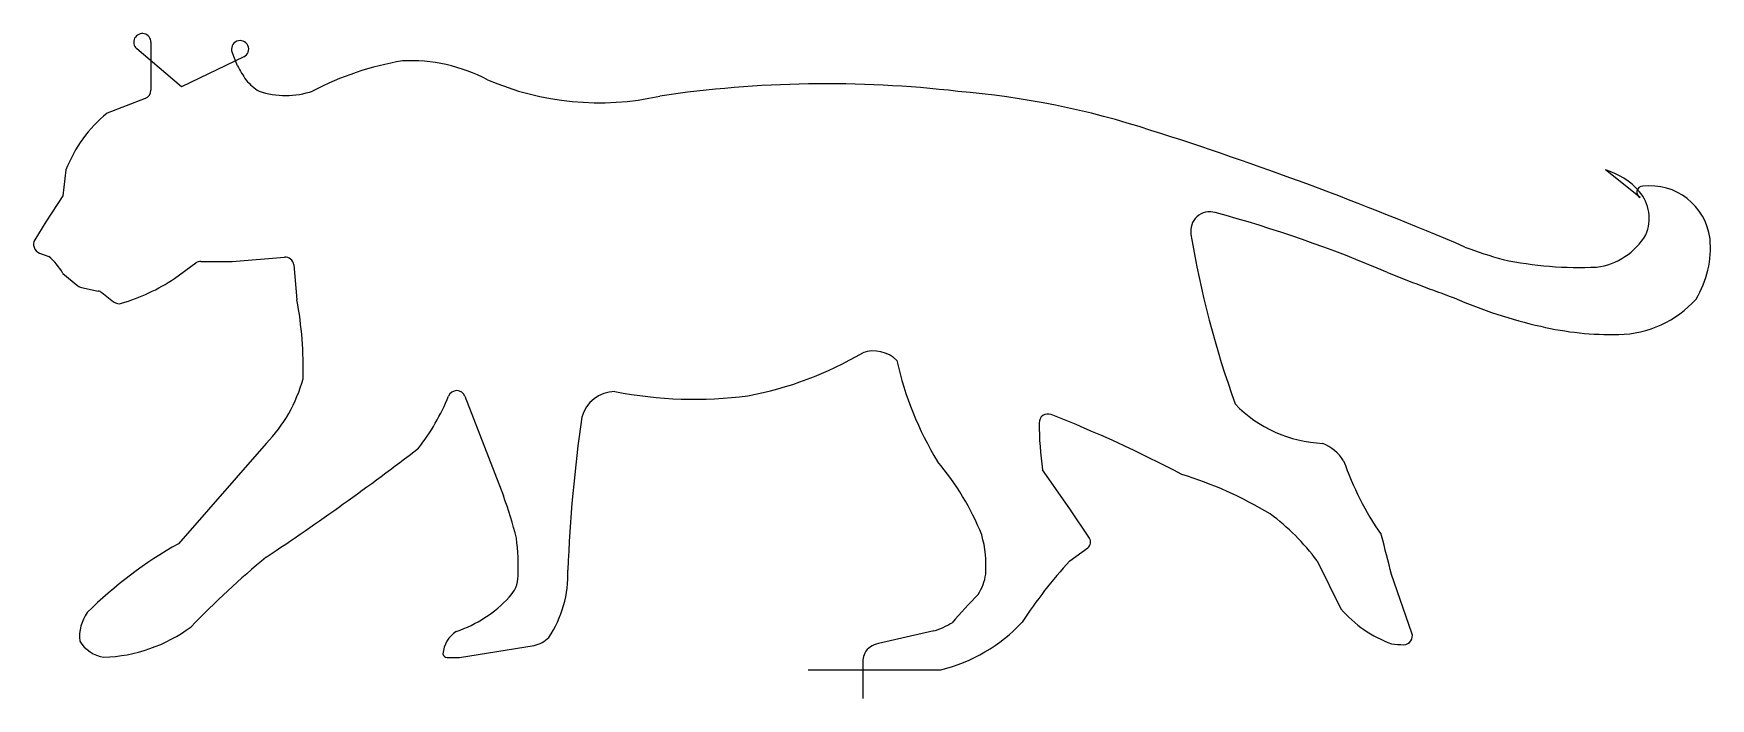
# Model space of a CAD drawing. Extents: x 0 to 195, y 0 to 77.
import ezdxf

# ---------------------------------------------------------------- set-up
doc = ezdxf.new("R2010")
doc.units = 0
doc.layers.add('WHITE', color=7, linetype='CONTINUOUS')

msp = doc.modelspace()

# ---------------------------------------------------------------- linework, layer by layer
at = {"layer": 'WHITE', "linetype": 'CONTINUOUS'}
for p, q in [((13.65, 76.29), (13.65, 70.71)), ((17.23, 71.08), (12, 75.53)), ((24.47, 74.58), (17.23, 71.08)), ((23.73, 73.54), (23.1, 75.11)), ((13, 69.76), (8.55, 68.04)), ((3.769999, 61.44), (3.4, 58.41)), ((186.94, 58.22), (182.87, 61.44)), ((3.4, 58.41), (1.419999, 55.39)), ((1.419999, 55.39), (0.15, 53.33)), ((0.689999, 51.77), (1.769999, 51.39)), ((19.48, 50.81), (23.1, 50.81)), ((23.1, 50.81), (29.18, 51.3)), ((3.4, 49.41), (5.15, 47.97)), ((16.4, 48.81), (18.88, 50.62)), ((30.27, 50.39), (30.65, 46.33)), ((5.59, 47.76), (7.519999, 47.36)), ((7.929999, 47.17), (9.319999, 46.1)), ((50.18, 35.13), (54.66, 23.55)), ((27.08, 29.65), (16.85, 17.98)), ((120.55, 22.03), (117.4, 26.58)), ((122.85, 18.62), (120.55, 22.03)), ((120.55, 15.98), (122.66, 17.52)), ((149.33, 15.98), (152.11, 10.42)), ((160.37, 7.599999), (157.99, 14.4)), ((104.76, 7.84), (98.29, 6.369999)), ((49.56, 4.769999), (58.25, 6.159999)), ((48.11, 4.769999), (49.56, 4.769999)), ((96.49, 4.48), (96.47, 0)), ((90.12, 3.319999), (105.57, 3.319999))]:
    msp.add_line(p, q, dxfattribs=at)
for centre, radius, start, end in [((12.65, 76.29), 1.000049, 0, 229.4608), ((24.0303, 75.4792), 1.000882, 296.0581, 201.6462), ((46.2347, 85.7527), 25.60492, 208.4875, 212.8328), ((48.8879, 39.1479), 35.47933, 99.70001, 117.5644), ((43.7618, 54.4991), 19.6394, 62.56664, 92.48582), ((12.63, 70.7105), 1.02, 291.2694, 359.9719), ((31.2439, 77.9778), 8.936813, 223.1133, 235.8723), ((29.3192, 80.1897), 10.09405, 252.1791, 288.1885), ((65.7886, 101.9797), 32.73266, 246.6403, 282.4763), ((92.2607, -60.2001), 131.6574, 83.34437, 98.47382), ((99.4311, -27.6138), 98.51646, 71.92315, 85.29031), ((18.5767, 55.7473), 15.86333, 129.2029, 158.9698), ((7.708099, -319.2364), 404.2193, 66.86275, 72.38986), ((180.574, 53.4417), 8.321323, 41.3571, 73.98329), ((187.2214, 58.85), 0.690001, 90.11625, 245.9311), ((183.1272, 55.7932), 4.851713, 336.9037, 40.4358), ((188.0694, 52.5549), 7.036489, 7.226215, 96.93318), ((136.8514, 54.3425), 2.228057, 73.6127, 190.4077), ((98.4192, -88.09331), 149.7571, 66.74787, 74.88082), ((1.008499, 52.7976), 1.010184, 148.1948, 200.1267), ((245.9837, 72.4998), 112.8602, 189.4653, 199.8215), ((180.835, 57.9617), 7.887253, 277.3939, 328.9198), ((183.7267, 52.3646), 11.37425, 328.5498, 5.425218), ((1.112299, 52.7931), 1.106821, 198.0584, 247.5709), ((-2.3262, 46.3569), 6.489295, 28.06569, 50.8595), ((19.4717, 49.794), 1.016063, 89.53191, 125.6157), ((29.2618, 50.2901), 1.013207, 5.658784, 94.63074), ((186.1035, 104.4832), 55.57071, 249.3874, 254.2078), ((179.9386, 94.5999), 44.50097, 258.3863, 272.4617), ((3.605299, 68.1716), 23.20723, 286.5862, 303.4579), ((256.3547, 298.6062), 267.9893, 248.3629, 250.1372), ((5.7952, 48.7558), 1.016742, 230.6115, 258.3563), ((7.309999, 46.37), 1.012027, 52.2243, 78.02387), ((9.940299, 46.8998), 1.012152, 232.204, 286.632), ((-12.1502, 38.4511), 43.51936, 358.2999, 10.43055), ((187.3457, 96.78191), 54.84754, 246.3002, 257.3774), ((184.1783, 54.75), 12.44254, 271.1591, 318.0351), ((183.6063, 78.2185), 35.91794, 256.7272, 271.3141), ((75.4169, 76.0694), 41.60866, 280.6688, 300.3963), ((97.75, 36.59), 3.811364, 44.89372, 109.6235), ((137.7644, 47.4802), 38.20481, 192.3943, 211.4442), ((14.8239, 41.5874), 17.10888, 315.7547, 345.0024), ((24.6478, 44.7872), 25.53471, 322.0385, 337.8021), ((49.2331, 34.7676), 1.013962, 20.94299, 158.4525), ((67.6797, 31.6587), 4.021544, 90.56567, 165.2882), ((76.911, 82.8298), 48.05263, 258.8759, 277.4241), ((150.6183, 44.6501), 15.01325, 223.9523, 267.6015), ((229.7083, 8.504499), 167.6703, 171.7099, 177.814), ((118.01, 32.0494), 1.020043, 68.73248, 180.528), ((156.9747, 32.2971), 39.98552, 180.3684, 188.2203), ((63.3815, -107.381), 150.7702, 62.25099, 68.60574), ((148.037, 24.829), 5.201566, 32.58102, 67.94698), ((-153.8063, 288.2358), 326.4939, 303.6437, 307.4623), ((81.9956, 7.765098), 30.47122, 21.6358, 40.48869), ((187.7429, 40.1458), 37.4747, 199.5105, 214.259), ((120.0501, -17.9731), 46.05531, 58.86979, 72.9159), ((17.0093, 9.321799), 40.24943, 13.3568, 20.70158), ((129.1442, 1.2642), 24.98042, 36.09269, 53.9073), ((41.2977, -25.48), 49.86443, 119.3592, 134.6569), ((30.9584, 15.2719), 25.43294, 357.6521, 7.564616), ((97.4493, 15.4026), 13.36399, 355.9554, 15.61584), ((122.1873, 18.1681), 0.802171, 306.1056, 34.29052), ((156.6512, 18.9058), 0.186834, 16.86374, 50.51511), ((-230.0871, -81.8942), 399.8455, 13.93544, 14.60968), ((94.6982, -65.48151), 106.2154, 129.5398, 135.9715), ((160.131, -20.4284), 53.77943, 137.3907, 147.0152), ((52.89, 14.2415), 3.480019, 314.7497, 359.8107), ((48.9116, 14.4124), 13.25734, 326.3694, 2.107785), ((105.1875, 15.2013), 5.641417, 326.6511, 352.4493), ((44.5452, 21.7556), 14.7051, 288.3719, 317.23), ((181.9674, -57.112), 99.92002, 136.1579, 138.727), ((10.2231, 7.160299), 4.877778, 144.541, 185.7689), ((162.6609, 19.3807), 13.84253, 220.3407, 250.2796), ((7.6082, 22.7099), 17.92902, 271.8276, 306.7277), ((101.4271, 17.9642), 10.65869, 288.2216, 300.7074), ((100.942, 22.068), 19.31077, 283.8664, 316.8046), ((8.8063, 8.766099), 4.025145, 211.3827, 261.0486), ((51.055, 4.9232), 3.43389, 123.0949, 175.8785), ((57.3036, 9.970899), 3.926656, 283.9467, 312.3732), ((98.6778, 4.099599), 2.303281, 99.69297, 149.1703), ((159.3869, 16.0505), 9.800561, 261.8056, 270.1935), ((159.4049, 7.269899), 1.020011, 270.8482, 18.88254), ((48.0992, 5.2451), 0.475172, 189.0936, 271.3022), ((98.8712, 4.2825), 2.389375, 155.3248, 175.2587)]:
    msp.add_arc(centre, radius, start, end, dxfattribs=at)

doc.saveas('drawing.dxf')
